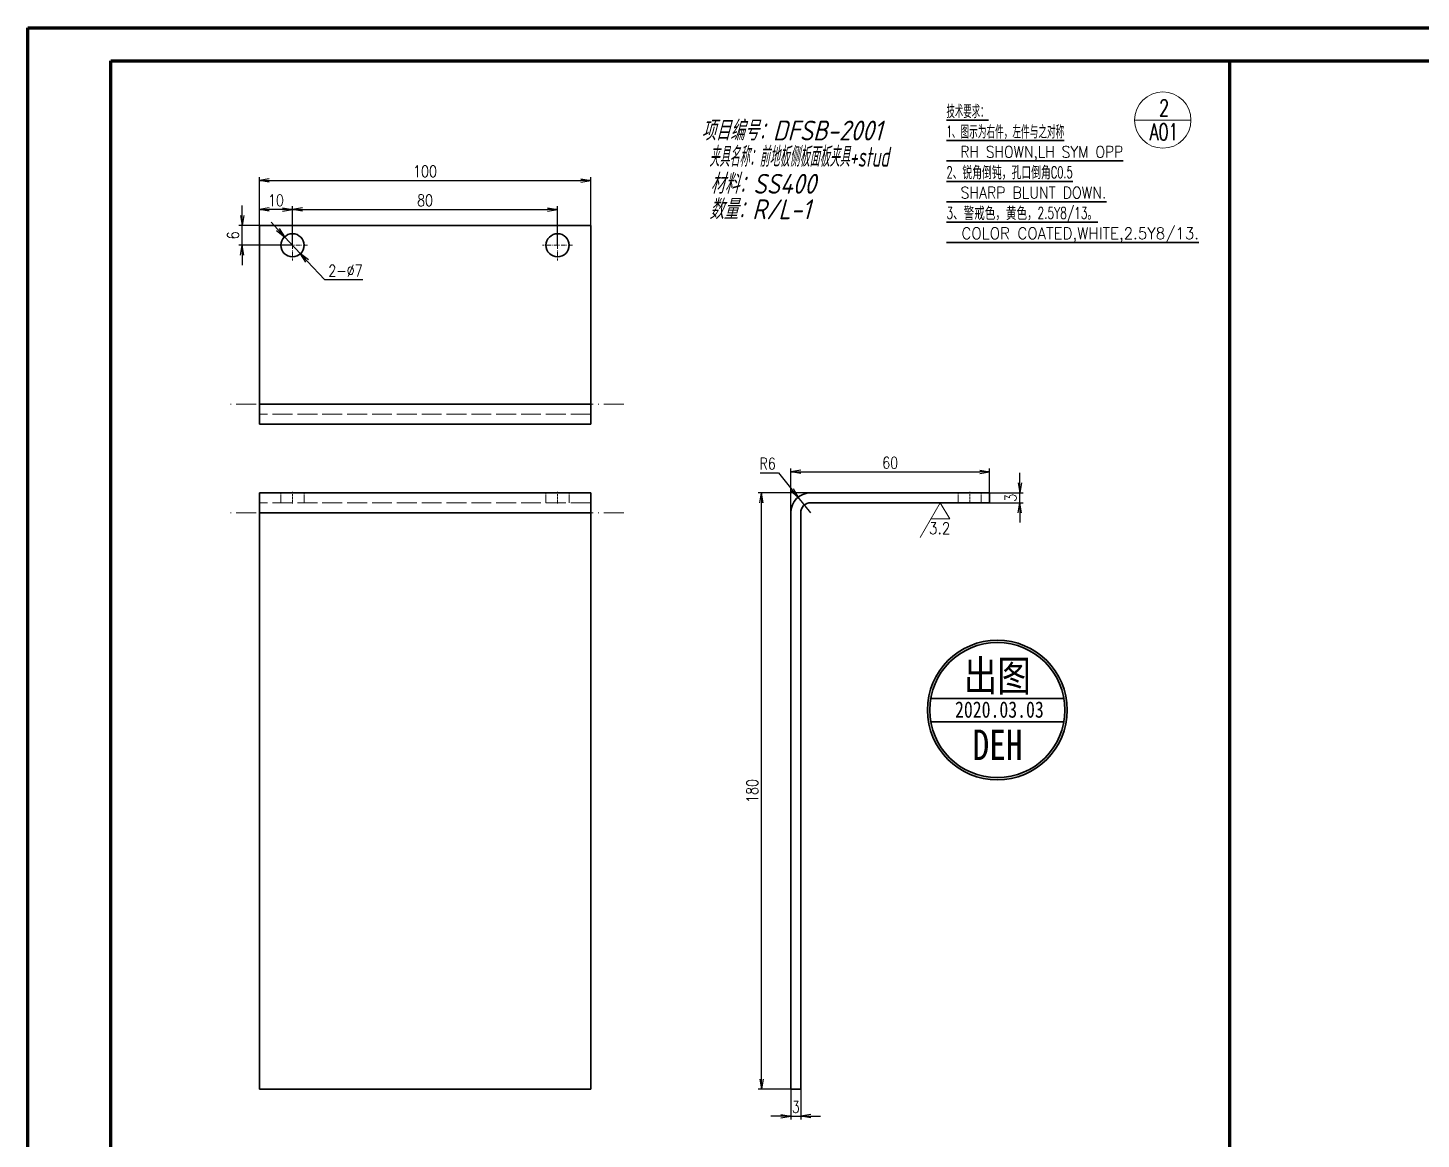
# Model space of a CAD drawing. Header units: millimetres. Extents: x 1333 to 104182, y -62616 to -5704.
# Drawn here: x 42735.9 to 43156.4, y -62332.3 to -61996.8 of the extents above; entities that cross this region are included whole.
import ezdxf
from ezdxf.enums import TextEntityAlignment as Align

# ---------------------------------------------------------------- set-up
doc = ezdxf.new("R2010")
doc.units = ezdxf.units.MM
doc.header["$LTSCALE"] = 0.5
doc.linetypes.add('DASHDOT', pattern=[18.5, 12, -3, 0.5, -3])
doc.linetypes.add('DASHED', pattern=[15, 12, -3])
for name, color, linetype in [('08', 1, 'Continuous'), ('11', 3, 'Continuous'), ('7标注层', 4, 'Continuous')]:
    doc.layers.add(name, color=color, linetype=linetype)
for name, color, linetype, lineweight in [('TEXT', 1, 'Continuous', 35), ('材质&数量层', 1, 'Continuous', 9), ('标注线', 3, 'Continuous', 18)]:
    doc.layers.add(name, color=color, linetype=linetype, lineweight=lineweight)
doc.styles.add('GB', font='gbeitc.shx', dxfattribs={"bigfont": 'gbcbig.shx'})
doc.styles.add('KAI', font='simplex.shx', dxfattribs={"width": 0.8, "bigfont": 'extfont.shx'})
doc.styles.get("Standard").update_dxf_attribs({"font": 'simplex.shx'})
doc.styles.add('国标', font='simfang.ttf', dxfattribs={"width": 0.8})
doc.dimstyles.new('KAI-1', dxfattribs={"dimtxt": 3.5, "dimasz": 3, "dimexe": 1, "dimexo": 0, "dimgap": 1, "dimtad": 1, "dimtoh": 1, "dimdsep": 46, "dimtxsty": 'KAI', "dimblk1": 'OPEN', "dimblk2": 'OPEN', "dimsah": 1, "dimcen": 0, "dimclrd": 7, "dimclre": 7, "dimclrt": 140, "dimaunit": 1, "dimazin": 2, "dimtfac": 0.7, "dimtix": 1, "dimtmove": 0, "dimatfit": 3, "dimldrblk": 'OPEN', "dimfxl": 0, "dimtvp": 1, "dimtolj": 2, "dimarcsym": 0})

# ---------------------------------------------------------------- blocks, each defined once
blk = doc.blocks.new('_Open')
at = {"color": 0, "linetype": 'ByBlock', "lineweight": -2}
for p, q in [((-1, 0.17), (0, 0)), ((-1, -0.17), (0, 0)), ((0, 0), (-1, 0))]:
    blk.add_line(p, q, dxfattribs=at)
blk = doc.blocks.new('*D39')
at = {"layer": '7标注层', "color": 7, "lineweight": -2, "transparency": 16777216}
for p, q in [((43035.25, -62134.18), (43035.25, -62131.18)), ((43026.13, -62137.18), (43036.25, -62137.18)), ((43035.25, -62140.18), (43035.25, -62137.18)), ((43026.13, -62140.18), (43036.25, -62140.18)), ((43035.25, -62143.18), (43035.25, -62146.18))]:
    blk.add_line(p, q, dxfattribs=at)
at = {"layer": 'Defpoints', "color": 0, "transparency": 16777216}
for p in [(43026.13, -62137.18), (43035.25, -62137.18), (43026.13, -62140.18)]:
    blk.add_point(p, dxfattribs=at)
at = {"layer": '7标注层', "color": 7, "lineweight": -2, "transparency": 16777216, "xscale": 3, "yscale": 3, "zscale": 3}
for p, rotation in [((43035.25, -62137.18), 270), ((43035.25, -62140.18), 90)]:
    blk.add_blockref('_Open', p, dxfattribs=dict(at, rotation=rotation))
at = {"layer": '7标注层', "color": 140, "transparency": 16777216, "insert": (43032.5, -62138.68), "char_height": 3.5, "attachment_point": 5, "rotation": 90, "style": 'KAI'}
blk.add_mtext('\\A2;3', dxfattribs=at)
blk = doc.blocks.new('*D40')
at = {"layer": '7标注层', "color": 7, "lineweight": -2, "transparency": 16777216}
for p, q in [((42966.13, -62317.18), (42966.13, -62326.35)), ((42969.13, -62317.18), (42969.13, -62326.35)), ((42963.13, -62325.35), (42960.13, -62325.35)), ((42966.13, -62325.35), (42969.13, -62325.35)), ((42972.13, -62325.35), (42975.13, -62325.35))]:
    blk.add_line(p, q, dxfattribs=at)
at = {"layer": 'Defpoints', "color": 0, "transparency": 16777216}
for p in [(42966.13, -62317.18), (42969.13, -62317.18), (42969.13, -62325.35)]:
    blk.add_point(p, dxfattribs=at)
at = {"layer": '7标注层', "color": 7, "lineweight": -2, "transparency": 16777216, "xscale": 3, "yscale": 3, "zscale": 3}
blk.add_blockref('_Open', (42966.13, -62325.35), dxfattribs=at)
at = {"layer": '7标注层', "color": 7, "lineweight": -2, "transparency": 16777216, "xscale": 3, "yscale": 3, "zscale": 3, "rotation": 180}
blk.add_blockref('_Open', (42969.13, -62325.35), dxfattribs=at)
at = {"layer": '7标注层', "color": 140, "transparency": 16777216, "insert": (42967.63, -62322.6), "char_height": 3.5, "attachment_point": 5, "style": 'KAI'}
blk.add_mtext('\\A2;3', dxfattribs=at)
blk = doc.blocks.new('*D41')
at = {"layer": '7标注层', "color": 7, "lineweight": -2, "transparency": 16777216}
for p, q in [((42972.13, -62137.18), (42956.24, -62137.18)), ((42957.24, -62314.18), (42957.24, -62140.18)), ((42966.13, -62317.18), (42956.24, -62317.18))]:
    blk.add_line(p, q, dxfattribs=at)
at = {"layer": 'Defpoints', "color": 0, "transparency": 16777216}
for p in [(42957.24, -62137.18), (42972.13, -62137.18), (42966.13, -62317.18)]:
    blk.add_point(p, dxfattribs=at)
at = {"layer": '7标注层', "color": 7, "lineweight": -2, "transparency": 16777216, "xscale": 3, "yscale": 3, "zscale": 3}
for p, rotation in [((42957.24, -62137.18), 90), ((42957.24, -62317.18), 270)]:
    blk.add_blockref('_Open', p, dxfattribs=dict(at, rotation=rotation))
at = {"layer": '7标注层', "color": 140, "transparency": 16777216, "insert": (42954.49, -62227.18), "char_height": 3.5, "attachment_point": 5, "rotation": 90, "style": 'KAI'}
blk.add_mtext('\\A2;180', dxfattribs=at)
blk = doc.blocks.new('*D42')
at = {"layer": '7标注层', "color": 7, "lineweight": -2, "transparency": 16777216}
for p, q in [((42966.13, -62143.18), (42966.13, -62129.86)), ((42969.13, -62130.86), (43023.13, -62130.86)), ((43026.13, -62137.18), (43026.13, -62129.86))]:
    blk.add_line(p, q, dxfattribs=at)
at = {"layer": 'Defpoints', "color": 0, "transparency": 16777216}
for p in [(43026.13, -62130.86), (43026.13, -62137.18), (42966.13, -62143.18)]:
    blk.add_point(p, dxfattribs=at)
at = {"layer": '7标注层', "color": 7, "lineweight": -2, "transparency": 16777216, "xscale": 3, "yscale": 3, "zscale": 3, "rotation": 180}
blk.add_blockref('_Open', (42966.13, -62130.86), dxfattribs=at)
at = {"layer": '7标注层', "color": 7, "lineweight": -2, "transparency": 16777216, "xscale": 3, "yscale": 3, "zscale": 3}
blk.add_blockref('_Open', (43026.13, -62130.86), dxfattribs=at)
at = {"layer": '7标注层', "color": 140, "transparency": 16777216, "insert": (42996.13, -62128.11), "char_height": 3.5, "attachment_point": 5, "style": 'KAI'}
blk.add_mtext('\\A2;60', dxfattribs=at)
blk = doc.blocks.new('*D43')
at = {"layer": '7标注层', "color": 7, "lineweight": -2, "transparency": 16777216}
for p, q in [((42956.85, -62131.11), (42962.39, -62131.11)), ((42962.39, -62131.11), (42966.47, -62136.17)), ((42972.13, -62143.18), (42968.36, -62138.51))]:
    blk.add_line(p, q, dxfattribs=at)
at = {"layer": 'Defpoints', "color": 0, "transparency": 16777216}
for p in [(42968.36, -62138.51), (42972.13, -62143.18)]:
    blk.add_point(p, dxfattribs=at)
at = {"layer": '7标注层', "color": 7, "lineweight": -2, "transparency": 16777216, "xscale": 3, "yscale": 3, "zscale": 3, "rotation": 308.8976524113701}
blk.add_blockref('_Open', (42968.36, -62138.51), dxfattribs=at)
at = {"layer": '7标注层', "color": 140, "transparency": 16777216, "insert": (42959.12, -62128.36), "char_height": 3.5, "attachment_point": 5, "style": 'KAI'}
blk.add_mtext('\\A2;R6', dxfattribs=at)
blk = doc.blocks.new('*D44')
at = {"layer": '7标注层', "color": 7, "lineweight": -2, "transparency": 16777216}
for p, q in [((42805.73, -62056.46), (42805.73, -62041.87)), ((42808.73, -62042.87), (42902.73, -62042.87)), ((42905.73, -62056.46), (42905.73, -62041.87))]:
    blk.add_line(p, q, dxfattribs=at)
at = {"layer": 'Defpoints', "color": 0, "transparency": 16777216}
for p in [(42905.73, -62042.87), (42805.73, -62056.46), (42905.73, -62056.46)]:
    blk.add_point(p, dxfattribs=at)
at = {"layer": '7标注层', "color": 7, "lineweight": -2, "transparency": 16777216, "xscale": 3, "yscale": 3, "zscale": 3, "rotation": 180}
blk.add_blockref('_Open', (42805.73, -62042.87), dxfattribs=at)
at = {"layer": '7标注层', "color": 7, "lineweight": -2, "transparency": 16777216, "xscale": 3, "yscale": 3, "zscale": 3}
blk.add_blockref('_Open', (42905.73, -62042.87), dxfattribs=at)
at = {"layer": '7标注层', "color": 140, "transparency": 16777216, "insert": (42855.73, -62040.12), "char_height": 3.5, "attachment_point": 5, "style": 'KAI'}
blk.add_mtext('\\A2;100', dxfattribs=at)
blk = doc.blocks.new('*D45')
at = {"layer": '7标注层', "color": 7, "lineweight": -2, "transparency": 16777216}
for p, q in [((42805.73, -62056.46), (42805.73, -62050.65)), ((42812.73, -62051.65), (42808.73, -62051.65)), ((42815.73, -62062.46), (42815.73, -62050.65))]:
    blk.add_line(p, q, dxfattribs=at)
at = {"layer": 'Defpoints', "color": 0, "transparency": 16777216}
for p in [(42805.73, -62051.65), (42805.73, -62056.46), (42815.73, -62062.46)]:
    blk.add_point(p, dxfattribs=at)
at = {"layer": '7标注层', "color": 7, "lineweight": -2, "transparency": 16777216, "xscale": 3, "yscale": 3, "zscale": 3, "rotation": 180}
blk.add_blockref('_Open', (42805.73, -62051.65), dxfattribs=at)
at = {"layer": '7标注层', "color": 7, "lineweight": -2, "transparency": 16777216, "xscale": 3, "yscale": 3, "zscale": 3}
blk.add_blockref('_Open', (42815.73, -62051.65), dxfattribs=at)
at = {"layer": '7标注层', "color": 140, "transparency": 16777216, "insert": (42810.73, -62048.9), "char_height": 3.5, "attachment_point": 5, "style": 'KAI'}
blk.add_mtext('\\A2;10', dxfattribs=at)
blk = doc.blocks.new('*D46')
at = {"layer": '7标注层', "color": 7, "lineweight": -2, "transparency": 16777216}
for p, q in [((42800.56, -62053.46), (42800.56, -62050.46)), ((42805.73, -62056.46), (42799.56, -62056.46)), ((42800.56, -62062.46), (42800.56, -62056.46)), ((42815.73, -62062.46), (42799.56, -62062.46)), ((42800.56, -62065.46), (42800.56, -62068.46))]:
    blk.add_line(p, q, dxfattribs=at)
at = {"layer": 'Defpoints', "color": 0, "transparency": 16777216}
for p in [(42800.56, -62056.46), (42805.73, -62056.46), (42815.73, -62062.46)]:
    blk.add_point(p, dxfattribs=at)
at = {"layer": '7标注层', "color": 7, "lineweight": -2, "transparency": 16777216, "xscale": 3, "yscale": 3, "zscale": 3}
for p, rotation in [((42800.56, -62056.46), 270), ((42800.56, -62062.46), 90)]:
    blk.add_blockref('_Open', p, dxfattribs=dict(at, rotation=rotation))
at = {"layer": '7标注层', "color": 140, "transparency": 16777216, "insert": (42797.81, -62059.46), "char_height": 3.5, "attachment_point": 5, "rotation": 90, "style": 'KAI'}
blk.add_mtext('\\A2;6', dxfattribs=at)
blk = doc.blocks.new('*D47')
at = {"layer": '7标注层', "color": 7, "lineweight": -2, "transparency": 16777216}
for p, q in [((42815.73, -62062.46), (42815.73, -62050.65)), ((42818.73, -62051.65), (42892.73, -62051.65)), ((42895.73, -62062.46), (42895.73, -62050.65))]:
    blk.add_line(p, q, dxfattribs=at)
at = {"layer": 'Defpoints', "color": 0, "transparency": 16777216}
for p in [(42895.73, -62051.65), (42815.73, -62062.46), (42895.73, -62062.46)]:
    blk.add_point(p, dxfattribs=at)
at = {"layer": '7标注层', "color": 7, "lineweight": -2, "transparency": 16777216, "xscale": 3, "yscale": 3, "zscale": 3, "rotation": 180}
blk.add_blockref('_Open', (42815.73, -62051.65), dxfattribs=at)
at = {"layer": '7标注层', "color": 7, "lineweight": -2, "transparency": 16777216, "xscale": 3, "yscale": 3, "zscale": 3}
blk.add_blockref('_Open', (42895.73, -62051.65), dxfattribs=at)
at = {"layer": '7标注层', "color": 140, "transparency": 16777216, "insert": (42855.73, -62048.9), "char_height": 3.5, "attachment_point": 5, "style": 'KAI'}
blk.add_mtext('\\A2;80', dxfattribs=at)
blk = doc.blocks.new('*D48')
at = {"layer": '7标注层', "color": 7, "lineweight": -2, "transparency": 16777216}
for p, q in [((42811.31, -62057.7), (42809.27, -62055.5)), ((42813.35, -62059.89), (42818.11, -62065.02)), ((42825.44, -62072.91), (42820.15, -62067.22)), ((42836.97, -62072.91), (42825.44, -62072.91))]:
    blk.add_line(p, q, dxfattribs=at)
at = {"layer": 'Defpoints', "color": 0, "transparency": 16777216}
for p in [(42813.35, -62059.89), (42818.11, -62065.02)]:
    blk.add_point(p, dxfattribs=at)
at = {"layer": '7标注层', "color": 7, "lineweight": -2, "transparency": 16777216, "xscale": 3, "yscale": 3, "zscale": 3}
for p, rotation in [((42813.35, -62059.89), 312.8819217906437), ((42818.11, -62065.02), 132.8819217906437)]:
    blk.add_blockref('_Open', p, dxfattribs=dict(at, rotation=rotation))
at = {"layer": '7标注层', "color": 140, "transparency": 16777216, "insert": (42831.71, -62070.16), "char_height": 3.5, "attachment_point": 5, "style": 'KAI'}
blk.add_mtext('\\A2;2-%%c7', dxfattribs=at)
blk = doc.blocks.new('ccd2')
at = {"color": 3, "lineweight": 13, "ltscale": 0.303109}
blk.add_line((53697.91, -20368.76), (53691.85, -20379.26), dxfattribs=at)
at = {"color": 3, "lineweight": 13, "ltscale": 0.141451}
for p, q in [((53697.91, -20368.76), (53700.74, -20373.66)), ((53700.74, -20373.66), (53695.08, -20373.66))]:
    blk.add_line(p, q, dxfattribs=at)
blk = doc.blocks.new('999')
at = {"color": 7, "lineweight": 70}
for p, q in [((73402, -11943.1), (73402, -10161.1)), ((73402, -10161.1), (75925, -10161.1)), ((73477, -11913.1), (73477, -10191.1)), ((73477, -10191.1), (75895, -10191.1))]:
    blk.add_line(p, q, dxfattribs=at)
blk = doc.blocks.new('vfagdb')
h = blk.add_hatch(color=1)
h.paths.add_polyline_path([(111211.22, -38347.15, 1), (111183.1, -38347.15, 1)])
h.paths.add_polyline_path([(111210.75, -38347.15, 1), (111183.57, -38347.15, 1)], flags=16)
h.paths.add_polyline_path([(111190.3, -38358.72), (111204.11, -38358.72), (111204.11, -38349.7), (111190.3, -38349.7)], flags=8)
at = {"lineweight": 35}
for p, q in [((111183.77, -38344.8), (111210.55, -38344.8)), ((111183.77, -38349.49), (111210.55, -38349.49))]:
    blk.add_line(p, q, dxfattribs=at)
at = {"color": 1, "lineweight": 35}
for radius in [14.06, 13.59]:
    blk.add_circle((111197.16, -38347.15), radius, dxfattribs=at)
at = {"color": 4, "style": '国标', "width": 0.8}
blk.add_text('DEH', height=6.152, dxfattribs=at).set_placement((111197.21, -38357.22), align=Align.CENTER)
at = {"color": 3, "style": '国标', "width": 0.8}
blk.add_attdef('出图', text='', height=6.19, dxfattribs=at).set_placement((111197.16, -38340.26), align=Align.MIDDLE_CENTER)
at = {"color": 2, "style": '国标', "width": 0.8}
blk.add_attdef('2019.12.25', text='', height=3.28, dxfattribs=at).set_placement((111197.58, -38347.05), align=Align.MIDDLE_CENTER)
blk = doc.blocks.new('4545')
at = {"layer": '标注线'}
blk.add_blockref('vfagdb', (192.73, 219.99), dxfattribs=at).add_auto_attribs({'2019.12.25': '2020.03.03', '出图': '出图'})

msp = doc.modelspace()

# ---------------------------------------------------------------- linework, layer by layer
at = {"color": 7, "lineweight": 70}
for p, q in [((42735.862, -61996.825), (43576.862, -61996.825)), ((42760.862, -62580.825), (42760.862, -62006.825)), ((42760.862, -62006.825), (43566.862, -62006.825)), ((43098.555, -62006.825), (43098.555, -62580.825))]:
    msp.add_line(p, q, dxfattribs=at)
at = {"color": 3, "lineweight": 35, "ltscale": 0.31754}
msp.add_line((43013.095, -62024.704), (43025.797, -62024.704), dxfattribs=at)
at = {"color": 3, "lineweight": 35}
for p, q in [((43013.095, -62030.857), (43048.66, -62030.857)), ((43013.095, -62037.01), (43066.442, -62037.01)), ((43013.095, -62043.163), (43051.2, -62043.163)), ((43013.095, -62049.317), (43061.361, -62049.317)), ((43013.095, -62055.47), (43058.821, -62055.47)), ((43013.095, -62061.623), (43089.305, -62061.623))]:
    msp.add_line(p, q, dxfattribs=at)
at = {"lineweight": 35}
for p, q in [((42905.73, -62056.459), (42805.73, -62056.459)), ((42805.73, -62056.459), (42805.73, -62110.459)), ((42905.73, -62056.459), (42905.73, -62110.459)), ((42905.73, -62110.459), (42805.73, -62110.459)), ((42905.73, -62116.459), (42805.73, -62116.459)), ((42905.73, -62137.179), (42805.73, -62137.179)), ((43026.126, -62137.179), (42972.126, -62137.179)), ((42972.126, -62140.179), (43026.126, -62140.179)), ((42805.73, -62143.179), (42805.73, -62317.179)), ((42905.73, -62143.179), (42805.73, -62143.179)), ((42905.73, -62143.179), (42905.73, -62317.179)), ((42966.126, -62143.179), (42966.126, -62317.179)), ((42969.126, -62317.179), (42969.126, -62143.179)), ((42905.73, -62317.179), (42805.73, -62317.179))]:
    msp.add_line(p, q, dxfattribs=at)
at = {"color": 1, "linetype": 'DASHDOT', "lineweight": 5, "ltscale": 0.227499}
for p, q in [((42815.73, -62057.909), (42815.73, -62067.009)), ((42895.73, -62057.909), (42895.73, -62067.009))]:
    msp.add_line(p, q, dxfattribs=at)
at = {"color": 1, "linetype": 'DASHDOT', "lineweight": 5, "ltscale": 0.227496}
for p, q in [((42820.28, -62062.459), (42811.18, -62062.459)), ((42900.28, -62062.459), (42891.18, -62062.459))]:
    msp.add_line(p, q, dxfattribs=at)
at = {"color": 1, "linetype": 'DASHDOT', "lineweight": 5}
for p, q in [((42915.73, -62110.459), (42795.73, -62110.459)), ((42915.73, -62143.179), (42795.73, -62143.179))]:
    msp.add_line(p, q, dxfattribs=at)
at = {"color": 2, "linetype": 'DASHED', "lineweight": 5}
for p, q in [((42905.73, -62110.459), (42805.73, -62110.459)), ((42905.73, -62113.459), (42805.73, -62113.459)), ((42905.73, -62140.179), (42805.73, -62140.179)), ((42905.73, -62143.179), (42805.73, -62143.179))]:
    msp.add_line(p, q, dxfattribs=at)
at = {"lineweight": 35, "ltscale": 0.15}
for p, q in [((42805.73, -62110.459), (42805.73, -62116.459)), ((42905.73, -62110.459), (42905.73, -62116.459)), ((42805.73, -62137.179), (42805.73, -62143.179)), ((42905.73, -62137.179), (42905.73, -62143.179))]:
    msp.add_line(p, q, dxfattribs=at)
at = {"color": 2, "linetype": 'DASHED', "lineweight": 5, "ltscale": 0.075}
for p, q in [((42812.23, -62137.179), (42812.23, -62140.179)), ((42819.23, -62137.179), (42819.23, -62140.179)), ((42892.23, -62137.179), (42892.23, -62140.179)), ((42899.23, -62137.179), (42899.23, -62140.179)), ((43016.626, -62137.179), (43016.626, -62140.179)), ((43016.626, -62137.179), (43016.626, -62140.179)), ((43023.626, -62137.179), (43023.626, -62140.179)), ((43023.626, -62137.179), (43023.626, -62140.179))]:
    msp.add_line(p, q, dxfattribs=at)
at = {"color": 1, "linetype": 'DASHDOT', "lineweight": 5, "ltscale": 0.090015}
msp.add_line((42815.73, -62136.879), (42815.73, -62140.479), dxfattribs=at)
at = {"color": 1, "linetype": 'DASHDOT', "lineweight": 5, "ltscale": 0.090018}
for p, q in [((42895.73, -62136.879), (42895.73, -62140.479)), ((43020.126, -62136.879), (43020.126, -62140.479))]:
    msp.add_line(p, q, dxfattribs=at)
at = {"lineweight": 35, "ltscale": 0.075}
for p, q in [((43026.126, -62140.179), (43026.126, -62137.179)), ((42966.126, -62317.179), (42969.126, -62317.179))]:
    msp.add_line(p, q, dxfattribs=at)
at = {"color": 3}
msp.add_lwpolyline([(42735.862, -61996.825), (43576.862, -61996.825), (43576.862, -62590.825), (42735.862, -62590.825)], close=True, dxfattribs=at)
at = {"lineweight": 35}
for centre in [(42815.73, -62062.459), (42895.73, -62062.459)]:
    msp.add_circle(centre, 3.5, dxfattribs=at)
for radius in [6, 3]:
    msp.add_arc((42972.126, -62143.179), radius, 90, 179.99999, dxfattribs=at)
at = {"layer": '11', "lineweight": 9}
msp.add_line((43069.903, -62024.66), (43086.903, -62024.66), dxfattribs=at)
at = {"layer": '11'}
msp.add_lwpolyline([(42735.862, -61996.825), (43576.862, -61996.825), (43576.862, -62590.825), (42735.862, -62590.825)], close=True, dxfattribs=at)
at = {"layer": '11', "lineweight": 9}
msp.add_circle((43078.403, -62024.66), 8.5, dxfattribs=at)

# ---------------------------------------------------------------- block references
at = {"layer": '08', "color": 55, "xscale": 0.3333333333430346, "yscale": 0.3333333333357587, "zscale": 0.3333333333333333}
msp.add_blockref('999', (18268.536, -58609.785), dxfattribs=at)
at = {"layer": '08', "color": 3}
msp.add_blockref('ccd2', (-10686.667, -41771.42), dxfattribs=at)
at = {"layer": '标注线', "xscale": 1.5, "yscale": 1.5, "zscale": 1.5}
msp.add_blockref('4545', (-124056.385, -5012.018), dxfattribs=at)

# ---------------------------------------------------------------- texts
at = {"color": 3, "lineweight": 13}
for s, width, p, p2 in [('技术要求：', 0.918189, (43013.095, -62023.704), (43025.797, -62023.704)), ('1、图示为右件，左件与之对称', 0.878136, (43013.095, -62029.857), (43048.66, -62029.857)), ('  RH SHOWN,LH SYM OPP', 0.765743, (43013.095, -62036.01), (43066.442, -62036.01)), ('2、锐角倒钝，孔口倒角C0.5', 0.862751, (43013.095, -62042.163), (43051.2, -62042.163)), ('  SHARP BLUNT DOWN.', 0.776399, (43013.095, -62048.317), (43061.361, -62048.317)), ('3、警戒色，黄色，2.5Y8/13。', 0.849396, (43013.095, -62054.47), (43058.821, -62054.47)), ('  COLOR COATED,WHITE,2.5Y8/13.', 0.840548, (43013.095, -62060.623), (43089.305, -62060.623))]:
    msp.add_text(s, height=3.5, dxfattribs=dict(at, width=width)).set_placement(p, p2, align=Align.FIT)
at = {"color": 3, "lineweight": 13, "width": 0.880907}
msp.add_text('3.2', height=3.5, rotation=0.00001, dxfattribs=at).set_placement((43007.814, -62149.629), (43014.274, -62149.629), align=Align.FIT)
at = {"layer": 'TEXT', "linetype": 'Continuous', "lineweight": 9, "width": 0.7}
for s, p in [('2', (43078.765, -62023.512)), ('A01', (43078.765, -62030.719))]:
    msp.add_text(s, height=5, dxfattribs=at).set_placement(p, align=Align.CENTER)
at = {"layer": '材质&数量层', "style": 'GB'}
for s, p in [('项目编号：DFSB-2001', (42966.398, -62027.488)), ('材料：SS400', (42957.738, -62043.59)), ('数量：R/L-1', (42956.791, -62051.294))]:
    msp.add_text(s, height=6, dxfattribs=at).set_placement(p, align=Align.MIDDLE)
at = {"layer": '材质&数量层', "style": 'GB', "width": 0.7}
msp.add_text('夹具名称：前地板侧板面板夹具+stud', height=6, dxfattribs=at).set_placement((42968.623, -62035.429), align=Align.MIDDLE)

# ---------------------------------------------------------------- dimensions: what is measured, and where the dimension line sits
at = {"layer": '7标注层', "color": 3}
for base, p1, p2, picture, middle in [((42905.73, -62042.872), (42805.73, -62056.459), (42905.73, -62056.459), '*D44', (42855.73, -62040.122)), ((42805.73, -62051.645), (42815.73, -62062.459), (42805.73, -62056.459), '*D45', (42810.73, -62048.895)), ((42895.73, -62051.645), (42815.73, -62062.459), (42895.73, -62062.459), '*D47', (42855.73, -62048.895)), ((43026.126, -62130.865), (42966.126, -62143.179), (43026.126, -62137.179), '*D42', (42996.126, -62128.115)), ((42969.126, -62325.35), (42966.126, -62317.179), (42969.126, -62317.179), '*D40', (42967.626, -62322.6))]:
    dim = msp.add_linear_dim(base=base, p1=p1, p2=p2, dimstyle='KAI-1', dxfattribs=at)
    dim.commit()
    dim.dimension.update_dxf_attribs({"geometry": picture, "text_midpoint": middle})
for base, p1, p2, picture, middle in [((42800.556, -62056.459), (42815.73, -62062.459), (42805.73, -62056.459), '*D46', (42797.806, -62059.459)), ((43035.25, -62137.179), (43026.126, -62140.179), (43026.126, -62137.179), '*D39', (43032.5, -62138.679)), ((42957.235, -62137.179), (42966.126, -62317.179), (42972.126, -62137.179), '*D41', (42954.485, -62227.179))]:
    dim = msp.add_linear_dim(base=base, p1=p1, p2=p2, angle=90, dimstyle='KAI-1', dxfattribs=at)
    dim.commit()
    dim.dimension.update_dxf_attribs({"geometry": picture, "text_midpoint": middle})
dim = msp.add_diameter_dim_2p(p1=(42813.348, -62059.895), p2=(42818.112, -62065.024), dimstyle='KAI-1', override={"dimpost": '2-%%c<>'}, dxfattribs=at)
dim.commit()
dim.dimension.update_dxf_attribs({"geometry": '*D48', "text_midpoint": (42831.705, -62072.913), "dimtype": 163})
dim = msp.add_radius_dim(center=(42972.126, -62143.179), mpoint=(42968.359, -62138.509), dimstyle='KAI-1', dxfattribs=at)
dim.commit()
dim.dimension.update_dxf_attribs({"geometry": '*D43', "text_midpoint": (42959.119, -62131.106), "dimtype": 164})

doc.saveas('drawing.dxf')
